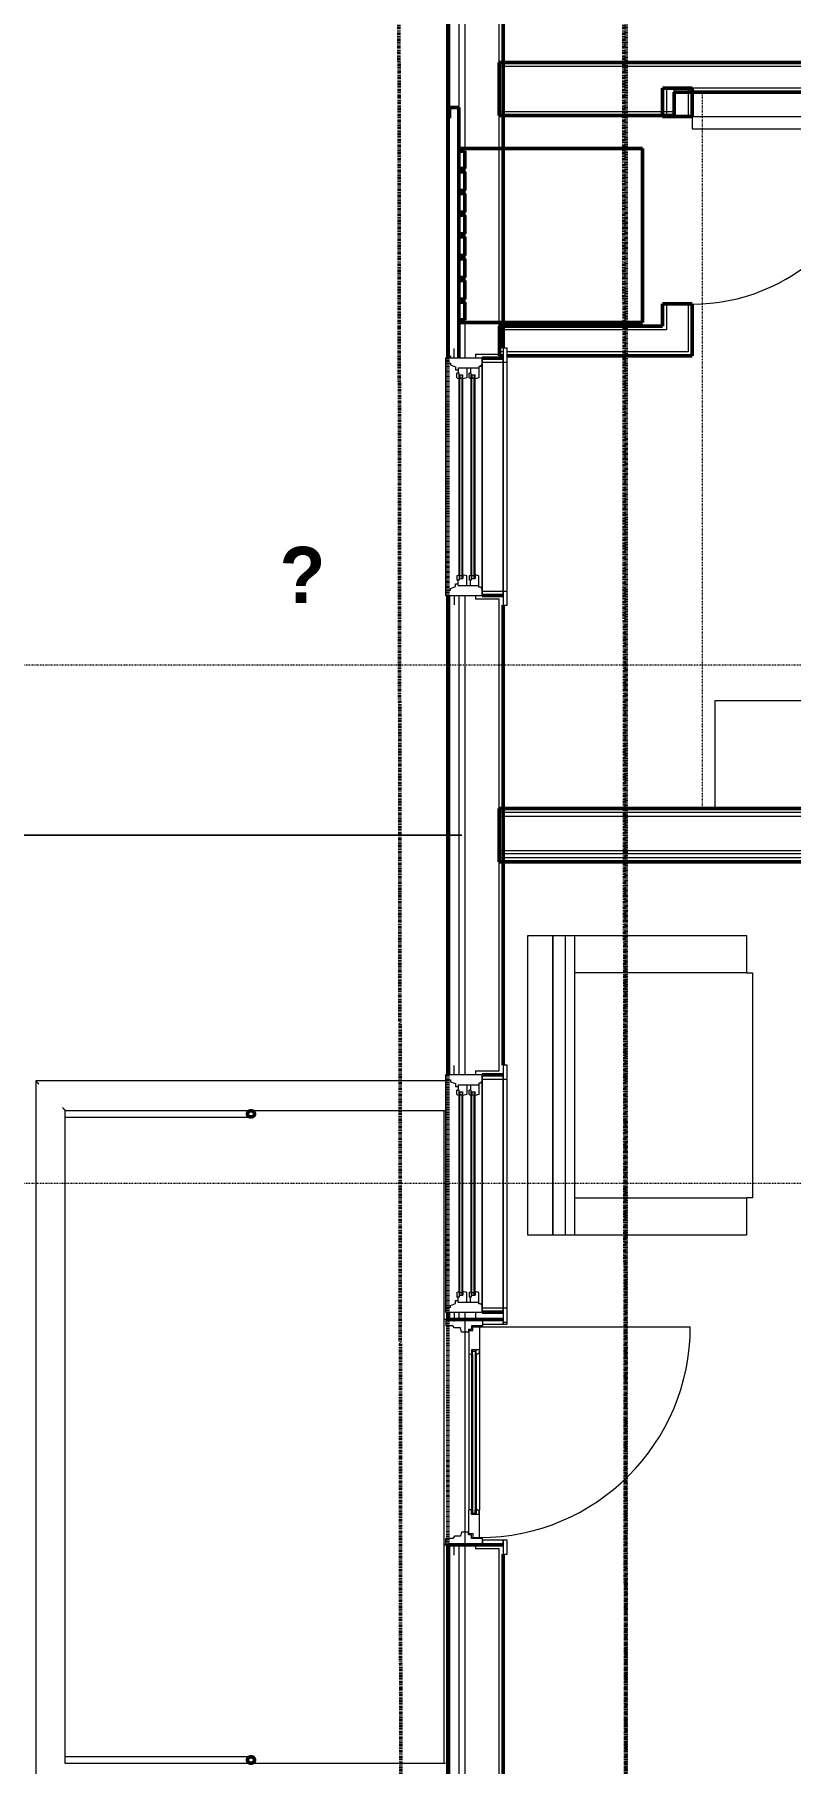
# Model space of a CAD drawing. Header units: inches. Extents: x -4217 to -1814, y 9706 to 12425.
# Drawn here: x -3926.9 to -3805.8, y 10977.5 to 11254.4 of the extents above; entities that cross this region are included whole.
import ezdxf

# ---------------------------------------------------------------- set-up
doc = ezdxf.new("R2010")
doc.units = ezdxf.units.IN
doc.header["$MEASUREMENT"] = 0
for name, pattern in [('Aligning Line 1_8_', [0.25, 0.125, -0.125]), ('Dash', [0.25, 0.125, -0.125]), ('Dash 1_16_', [0.125, 0.0625, -0.0625]), ('Double Dash 3_8_', [1, 0.375, -0.125, 0.125, -0.125, 0.125, -0.125])]:
    doc.linetypes.add(name, pattern=pattern)
for name, color, linetype, lineweight in [('A-ANNO-DIMS', 211, 'Continuous', 9), ('A-ANNO-DIMS-96', 211, 'Continuous', 9), ('A-AREA-IDEN', 2, 'Continuous', 9), ('A-DOOR-1', 250, 'Continuous', 9), ('A-DOOR-2', 90, 'Continuous', 20), ('A-DOOR-FRAM-1', 90, 'Continuous', 20), ('A-DOOR-FRAM-2', 250, 'Continuous', 9), ('A-DOOR-GLAZ-1', 250, 'Continuous', 9), ('A-FLOR-1', 50, 'Continuous', 13), ('A-FLOR-HRAL-2', 250, 'Continuous', 9), ('A-GENM-3', 10, 'Continuous', 50), ('A-GLAZ-1', 250, 'Continuous', 9), ('A-GLAZ-2', 90, 'Continuous', 20), ('A-GLAZ-4', 10, 'Continuous', 50), ('A-WALL', 113, 'Continuous', 13), ('A-WALL-3', 10, 'Continuous', 50), ('A-WALL-4', 50, 'Continuous', 13), ('C-PROP-LINE-1', 10, 'Double Dash 3_8_', 50), ('C-PROP-LINE-2', 91, 'Dash 1_16_', 50), ('G-ANNO-SYMB', 111, 'Aligning Line 1_8_', 9), ('I-FURN', 30, 'Continuous', 9), ('I-FURN-1', 250, 'Continuous', 9), ('I-FURN-HDLN-1', 250, 'Dash', 9), ('I-WALL-3', 2, 'Continuous', 50)]:
    doc.layers.add(name, color=color, linetype=linetype, lineweight=lineweight)
doc.styles.add('Century Gothic', font='ufonts.com_century-gothic.ttf', dxfattribs={"height": 9})
doc.styles.add('Century Gothic_B', font='GOTHICB.TTF', dxfattribs={"height": 9})
doc.dimstyles.new('OD__1_8__Tol__', dxfattribs={"dimscale": 12, "dimtxt": 9.397514, "dimasz": 1, "dimexe": 0.75, "dimexo": 0.5, "dimgap": 0.125, "dimtad": 1, "dimdec": 3, "dimrnd": 0.125, "dimzin": 3, "dimdsep": 46, "dimlunit": 4, "dimtxsty": 'Century Gothic', "dimblk1": 'OBLIQUE', "dimblk2": 'OBLIQUE', "dimsah": 1, "dimcen": 0.09, "dimdle": 0.75, "dimazin": 0, "dimtfac": 1, "dimtdec": 4, "dimtix": 1, "dimtmove": 0, "dimatfit": 3, "dimfxl": 1, "dimtvp": 1, "dimtfill": 1, "dimfrac": 2, "dimtolj": 1, "dimtzin": 0, "dimarcsym": 2})

# ---------------------------------------------------------------- blocks, each defined once
blk = doc.blocks.new('DIMBLOCK16-FLOOR PLAN - 3RD FLOOR')
at = {"layer": 'A-ANNO-DIMS-96', "lineweight": 50}
for p, q in [((-4043.68, 11126.19), (-4049.68, 11132.19)), ((-4043.68, 11126.19), (-4037.68, 11120.19)), ((-4043.68, 10838.19), (-4049.68, 10844.19)), ((-4043.68, 10838.19), (-4037.68, 10832.19))]:
    blk.add_line(p, q, dxfattribs=at)
at = {"layer": 'A-ANNO-DIMS-96'}
for p, q in [((-3858.47, 11126.19), (-4052.68, 11126.19)), ((-4043.68, 10838.19), (-4043.68, 11126.19)), ((-4043.68, 11126.19), (-3858.47, 11126.19)), ((-3858.47, 10838.19), (-4052.68, 10838.19)), ((-4043.68, 10838.19), (-3858.47, 10838.19))]:
    blk.add_line(p, q, dxfattribs=at)
at = {"layer": 'A-ANNO-DIMS-96', "color": 0, "insert": (-4056.71, 10962.95), "char_height": 9, "width": 46.1821, "attachment_point": 1, "rotation": 90, "line_spacing_factor": 0.984502, "style": 'Century Gothic', "bg_fill": 3, "box_fill_scale": 1.25, "bg_fill_color": 256, "bg_fill_true_color": 13158600, "bg_fill_transparency": 0}
blk.add_mtext('24\' - 0"', dxfattribs=at)
blk = doc.blocks.new('_Oblique')
at = {"color": 0, "linetype": 'ByBlock', "lineweight": -2}
blk.add_line((-0.5, -0.5), (0.5, 0.5), dxfattribs=at)
blk = doc.blocks.new('DIMBLOCK17-FLOOR PLAN - 3RD FLOOR')
at = {"layer": 'A-ANNO-DIMS-96', "lineweight": 50}
for p, q in [((-4043.68, 11750.19), (-4049.68, 11756.19)), ((-4043.68, 11750.19), (-4037.68, 11744.19)), ((-4043.68, 11126.19), (-4049.68, 11132.19)), ((-4043.68, 11126.19), (-4037.68, 11120.19))]:
    blk.add_line(p, q, dxfattribs=at)
at = {"layer": 'A-ANNO-DIMS-96'}
for p, q in [((-3858.47, 11750.19), (-4052.68, 11750.19)), ((-4043.68, 11126.19), (-4043.68, 11750.19)), ((-4043.68, 11750.19), (-3858.47, 11750.19)), ((-3858.47, 11126.19), (-4052.68, 11126.19)), ((-4043.68, 11126.19), (-3858.47, 11126.19))]:
    blk.add_line(p, q, dxfattribs=at)
at = {"layer": 'A-ANNO-DIMS-96', "color": 0, "insert": (-4056.71, 11418.95), "char_height": 9, "width": 46.1821, "attachment_point": 1, "rotation": 90, "line_spacing_factor": 0.984502, "style": 'Century Gothic', "bg_fill": 3, "box_fill_scale": 1.25, "bg_fill_color": 256, "bg_fill_true_color": 13158600, "bg_fill_transparency": 0}
blk.add_mtext('52\' - 0"', dxfattribs=at)

msp = doc.modelspace()

# ---------------------------------------------------------------- linework, layer by layer
at = {"layer": 'A-DOOR-1'}
msp.add_arc((-3821.57374, 11241.31471), 30.06659, 270, 356.1859252, dxfattribs=at)
at = {"layer": 'A-DOOR-2'}
for p, q in [((-3821.57374, 11241.31471), (-3791.57374, 11241.31471)), ((-3821.57374, 11241.31471), (-3821.57374, 11239.31471)), ((-3821.57374, 11239.31471), (-3791.57374, 11239.31471))]:
    msp.add_line(p, q, dxfattribs=at)
at = {"layer": 'A-GENM-3'}
msp.add_line((-3829.53624, 11208.31471), (-3829.53624, 11236.18971), dxfattribs=at)
at = {"layer": 'A-WALL'}
for p, q in [((-3527.12113, 11129.8144), (-3852.47374, 11129.8144)), ((-3527.12143, 11129.1894), (-3852.47374, 11129.1894)), ((-3486.67374, 11123.6894), (-3852.47374, 11123.6894)), ((-3783.41204, 11123.1894), (-3852.47374, 11123.1894)), ((-3783.41204, 11122.5644), (-3852.47374, 11122.5644))]:
    msp.add_line(p, q, dxfattribs=at)
at = {"layer": 'A-WALL-3'}
for p, q in [((-3722.9646, 11249.9394), (-3824.47374, 11249.9394)), ((-3821.57374, 11245.8144), (-3826.32374, 11245.8144)), ((-3826.32374, 11245.8144), (-3826.32374, 11241.31471)), ((-3821.57374, 11241.31471), (-3821.57374, 11245.8144)), ((-3824.47374, 11241.4394), (-3824.47374, 11245.1894)), ((-3824.47374, 11245.1894), (-3722.9646, 11245.1894)), ((-3826.32374, 11241.31471), (-3821.57374, 11241.31471)), ((-3821.57374, 11211.31471), (-3826.32374, 11211.31471)), ((-3826.32374, 11211.31471), (-3826.32374, 11207.7394)), ((-3821.57374, 11202.9894), (-3821.57374, 11211.31471)), ((-3826.32374, 11202.9894), (-3822.19874, 11202.9894)), ((-3822.19874, 11202.9894), (-3821.57374, 11202.9894))]:
    msp.add_line(p, q, dxfattribs=at)
at = {"layer": 'A-WALL-4'}
for p, q in [((-3722.9646, 11249.3144), (-3824.47374, 11249.3144)), ((-3825.69874, 11245.8144), (-3825.69874, 11241.31471)), ((-3824.47374, 11245.1894), (-3824.47374, 11245.8144)), ((-3722.9646, 11245.8144), (-3824.47374, 11245.8144)), ((-3824.47374, 11245.8144), (-3824.47374, 11245.1894)), ((-3822.19874, 11245.8144), (-3822.19874, 11241.31471)), ((-3825.69874, 11211.31471), (-3825.69874, 11207.1144)), ((-3822.19874, 11211.31471), (-3822.19874, 11203.6144)), ((-3825.69874, 11207.1144), (-3826.32374, 11207.1144)), ((-3825.69874, 11203.6144), (-3826.32374, 11203.6144)), ((-3822.19874, 11203.6144), (-3825.69874, 11203.6144))]:
    msp.add_line(p, q, dxfattribs=at)
at = {"layer": 'C-PROP-LINE-1'}
msp.add_line((-3833.41046, 12088.68951), (-3830.99429, 9768.08086), dxfattribs=at)
at = {"layer": 'C-PROP-LINE-2'}
msp.add_line((-3832.16202, 10010.0894), (-3832.16202, 12088.5894), dxfattribs=at)
at = {"layer": 'G-ANNO-SYMB'}
for p, q in [((-1910.90801, 11153.42614), (-4027.08301, 11153.42614)), ((-1910.90801, 11070.38095), (-4027.08301, 11070.38095))]:
    msp.add_line(p, q, dxfattribs=at)
at = {"layer": 'I-FURN'}
for p, q in [((-3843.90177, 11110.1144), (-3843.90177, 11062.1144)), ((-3843.90177, 11110.1144), (-3840.40177, 11110.1144)), ((-3843.90177, 11062.1144), (-3843.90177, 11110.1144)), ((-3841.90177, 11110.1144), (-3841.90177, 11062.1144)), ((-3840.40177, 11110.1144), (-3812.90177, 11110.1144)), ((-3840.40177, 11110.1144), (-3840.40177, 11062.1144)), ((-3812.90177, 11110.1144), (-3812.90177, 11104.1144)), ((-3812.90177, 11104.1144), (-3840.40177, 11104.1144)), ((-3812.90177, 11104.1144), (-3811.90177, 11104.1144)), ((-3811.90177, 11104.1144), (-3811.90177, 11068.1144)), ((-3840.40177, 11068.1144), (-3812.90177, 11068.1144)), ((-3811.90177, 11068.1144), (-3812.90177, 11068.1144)), ((-3812.90177, 11068.1144), (-3812.90177, 11062.1144)), ((-3840.40177, 11062.1144), (-3843.90177, 11062.1144)), ((-3812.90177, 11062.1144), (-3840.40177, 11062.1144))]:
    msp.add_line(p, q, dxfattribs=at)
at = {"layer": 'I-FURN-1'}
for p, q in [((-3799.9646, 11147.6894), (-3817.9646, 11147.6894)), ((-3817.9646, 11147.6894), (-3817.9646, 11130.4394)), ((-3847.90177, 11110.1144), (-3843.90177, 11110.1144)), ((-3847.90177, 11062.1144), (-3847.90177, 11110.1144)), ((-3843.90177, 11062.1144), (-3847.90177, 11062.1144))]:
    msp.add_line(p, q, dxfattribs=at)
at = {"layer": 'I-FURN-HDLN-1'}
msp.add_line((-3819.9646, 11245.1894), (-3819.9646, 11130.4394), dxfattribs=at)
at = {"layer": 'I-WALL-3'}
for p, q in [((-3527.12084, 11130.4394), (-3852.47374, 11130.4394)), ((-3852.47374, 11130.4394), (-3852.47374, 11121.9394)), ((-3852.47374, 11121.9394), (-3783.41204, 11121.9394))]:
    msp.add_line(p, q, dxfattribs=at)

# ---------------------------------------------------------------- texts
at = {"layer": 'A-AREA-IDEN', "insert": (-3887.67234, 11172.36932), "char_height": 9, "width": 8.787, "attachment_point": 1, "style": 'Century Gothic_B'}
msp.add_mtext('\\fCentury Gothic|b1|i0|c0|p34|;?', dxfattribs=at)

# ---------------------------------------------------------------- next in the draw order: dimensions: what is measured, and where the dimension line sits
at = {"layer": 'A-ANNO-DIMS'}
dim = msp.add_linear_dim(base=(-4043.67756, 11126.1894), p1=(-3852.47374, 10838.1894), p2=(-3852.47374, 11126.1894), angle=90, dimstyle='OD__1_8__Tol__', override={"dimpost": '<>', "dimfxl": 288}, dxfattribs=at)
dim.commit()
dim.dimension.update_dxf_attribs({"geometry": 'DIMBLOCK16-FLOOR PLAN - 3RD FLOOR', "text_midpoint": (-4049.90393, 10982.1894)})

# ---------------------------------------------------------------- next in the draw order: linework, layer by layer
at = {"layer": 'A-DOOR-1'}
msp.add_line((-3855.62999, 11047.4394), (-3821.87999, 11047.4394), dxfattribs=at)
msp.add_arc((-3855.62999, 11047.4394), 33.75, 270, 0, dxfattribs=at)
at = {"layer": 'A-DOOR-2'}
for p, q in [((-3857.34849, 11046.82304), (-3856.703, 11046.82304)), ((-3857.34849, 11046.82304), (-3857.34849, 11043.0019)), ((-3856.703, 11046.82304), (-3856.69224, 11047.4394)), ((-3856.69224, 11047.4394), (-3855.62999, 11047.4394)), ((-3855.62999, 11047.4394), (-3855.62999, 11043.0019)), ((-3856.94224, 11043.7519), (-3856.94224, 11043.0019)), ((-3855.62999, 11043.7519), (-3856.94224, 11043.7519)), ((-3856.19224, 11043.0019), (-3856.19224, 11043.7519)), ((-3855.69224, 11043.7519), (-3855.69224, 11043.23793)), ((-3855.62999, 11043.7519), (-3855.69224, 11043.7519)), ((-3857.34874, 11043.0019), (-3857.34874, 11018.1269)), ((-3857.03624, 11043.0019), (-3857.34849, 11043.03224)), ((-3856.94224, 11043.0019), (-3857.03624, 11043.0019)), ((-3856.13024, 11043.0019), (-3856.19224, 11043.0019)), ((-3855.94424, 11043.0329), (-3856.13024, 11043.0019)), ((-3855.69224, 11043.23793), (-3855.94424, 11043.0329)), ((-3855.62999, 11043.0019), (-3855.62999, 11018.1269)), ((-3857.34849, 11014.30575), (-3857.34849, 11018.1269)), ((-3857.03624, 11018.1269), (-3857.34849, 11018.09655)), ((-3856.94224, 11018.1269), (-3857.03624, 11018.1269)), ((-3856.94224, 11017.3769), (-3856.94224, 11018.1269)), ((-3855.62999, 11017.3769), (-3856.94224, 11017.3769)), ((-3856.19224, 11018.1269), (-3856.19224, 11017.3769)), ((-3856.13024, 11018.1269), (-3856.19224, 11018.1269)), ((-3855.94424, 11018.0959), (-3856.13024, 11018.1269)), ((-3855.69224, 11017.89087), (-3855.94424, 11018.0959)), ((-3855.69224, 11017.3769), (-3855.69224, 11017.89087)), ((-3855.62999, 11017.3769), (-3855.69224, 11017.3769)), ((-3855.62999, 11013.6894), (-3855.62999, 11018.1269)), ((-3857.34849, 11014.30575), (-3856.703, 11014.30575)), ((-3856.703, 11014.30575), (-3856.69224, 11013.6894)), ((-3856.69224, 11013.6894), (-3855.62999, 11013.6894))]:
    msp.add_line(p, q, dxfattribs=at)
at = {"layer": 'A-DOOR-FRAM-1'}
for p, q in [((-3859.72374, 11049.76518), (-3859.72374, 11048.6269)), ((-3860.72374, 11048.6269), (-3861.29903, 11048.6269)), ((-3861.03624, 11048.6269), (-3855.16124, 11048.6269)), ((-3861.03624, 11048.6269), (-3861.03624, 11047.59565)), ((-3859.91459, 11047.59565), (-3861.03624, 11047.59565)), ((-3859.67389, 11047.2519), (-3859.91459, 11047.59565)), ((-3858.67274, 11047.2519), (-3859.67389, 11047.2519)), ((-3858.51756, 11046.5644), (-3858.67274, 11047.2519)), ((-3857.38024, 11046.5644), (-3858.51756, 11046.5644)), ((-3856.94324, 11047.0169), (-3857.38024, 11047.0169)), ((-3857.38024, 11047.0169), (-3857.38024, 11046.5644)), ((-3856.94324, 11047.59565), (-3856.94324, 11047.0169)), ((-3855.16124, 11047.59565), (-3856.94324, 11047.59565)), ((-3855.16124, 11048.6269), (-3855.16124, 11047.59565)), ((-3859.91459, 11013.53315), (-3861.03624, 11013.53315)), ((-3861.03624, 11012.5019), (-3861.03624, 11013.53315)), ((-3859.67389, 11013.8769), (-3859.91459, 11013.53315)), ((-3858.67274, 11013.8769), (-3859.67389, 11013.8769)), ((-3858.51756, 11014.5644), (-3858.67274, 11013.8769)), ((-3857.38024, 11014.5644), (-3858.51756, 11014.5644)), ((-3857.38024, 11014.1119), (-3857.38024, 11014.5644)), ((-3856.94324, 11014.1119), (-3857.38024, 11014.1119)), ((-3856.94324, 11013.53315), (-3856.94324, 11014.1119)), ((-3855.16124, 11013.53315), (-3856.94324, 11013.53315)), ((-3855.16124, 11012.5019), (-3855.16124, 11013.53315)), ((-3861.29903, 11012.5019), (-3860.72374, 11012.5019)), ((-3861.03624, 11012.5019), (-3855.16124, 11012.5019)), ((-3859.72374, 11010.8769), (-3859.72374, 11012.5019)), ((-3855.16124, 11012.8769), (-3855.16124, 11012.5019))]:
    msp.add_line(p, q, dxfattribs=at)
at = {"layer": 'A-DOOR-FRAM-2'}
for p, q in [((-3855.16124, 11048.5019), (-3855.16124, 11047.8769)), ((-3851.84874, 11048.5019), (-3855.16124, 11048.5019)), ((-3855.16124, 11047.8769), (-3851.84874, 11047.8769)), ((-3851.84874, 11047.8769), (-3851.84874, 11048.20268)), ((-3851.84874, 11048.20268), (-3851.84874, 11047.8769)), ((-3851.84874, 11047.8769), (-3851.22374, 11047.8769)), ((-3851.22374, 11047.8769), (-3851.22374, 11048.20268)), ((-3855.16124, 11013.2519), (-3855.16124, 11012.6269)), ((-3851.84874, 11013.2519), (-3855.16124, 11013.2519)), ((-3851.84874, 11012.6269), (-3851.84874, 11013.2519)), ((-3851.84874, 11013.2519), (-3851.84874, 11011.0019)), ((-3851.22374, 11013.2519), (-3851.84874, 11013.2519)), ((-3851.22374, 11011.0019), (-3851.22374, 11013.2519)), ((-3855.16124, 11012.6269), (-3851.84874, 11012.6269)), ((-3851.84874, 11011.0019), (-3851.22374, 11011.0019))]:
    msp.add_line(p, q, dxfattribs=at)
at = {"layer": 'A-DOOR-GLAZ-1'}
for p, q in [((-3856.78624, 11043.0019), (-3856.78624, 11043.7519)), ((-3856.34874, 11043.7519), (-3856.34874, 11043.0019)), ((-3856.94249, 11043.0019), (-3856.94249, 11018.1269)), ((-3856.78624, 11043.5419), (-3856.34874, 11043.5419)), ((-3856.78624, 11043.0019), (-3856.78624, 11018.1269)), ((-3856.34874, 11043.0019), (-3856.34874, 11018.1269)), ((-3856.19249, 11043.0019), (-3856.19249, 11018.1269)), ((-3856.78624, 11018.1269), (-3856.78624, 11017.3769)), ((-3856.78624, 11017.5869), (-3856.34874, 11017.5869)), ((-3856.34874, 11017.3769), (-3856.34874, 11018.1269))]:
    msp.add_line(p, q, dxfattribs=at)
at = {"layer": 'A-FLOR-1'}
for p, q in [((-3861.29903, 10977.50131), (-3861.29903, 11082.1019)), ((-3857.97374, 11048.6269), (-3857.97374, 11012.5019))]:
    msp.add_line(p, q, dxfattribs=at)
at = {"layer": 'A-FLOR-HRAL-2'}
for p, q in [((-3861.11153, 11086.82631), (-3926.72374, 11086.82631)), ((-3926.72374, 11086.82631), (-3926.72374, 10972.7769)), ((-3861.11153, 11086.82631), (-3861.11153, 11086.35386)), ((-3861.11153, 11086.35386), (-3861.11153, 11082.57434)), ((-3861.11153, 11082.57434), (-3861.11153, 11082.1019)), ((-3921.99933, 11082.1019), (-3861.11153, 11082.1019)), ((-3921.99933, 10977.50131), (-3921.99933, 11082.1019)), ((-3861.11153, 10977.50131), (-3921.99933, 10977.50131))]:
    msp.add_line(p, q, dxfattribs=at)
for points, knots in [([(-3926.72374, 11086.82631), (-3926.72355, 11086.82631), (-3926.71568, 11086.81816), (-3926.68893, 11086.79159), (-3926.66163, 11086.76418), (-3926.63294, 11086.73549), (-3926.60658, 11086.70932), (-3926.57865, 11086.68112), (-3926.53967, 11086.64229), (-3926.49669, 11086.59935), (-3926.46058, 11086.56297), (-3926.42271, 11086.5254), (-3926.35425, 11086.45693), (-3926.29344, 11086.39509), (-3926.2513, 11086.35386)], [0, 0, 0, 0, 0.166666667, 0.25, 0.333333333, 0.416666667, 0.458333333, 0.5, 0.583333333, 0.666666667, 0.708333333, 0.75, 0.833333333, 1, 1, 1, 1]), ([(-3922.47177, 11082.57434), (-3922.42962, 11082.53311), (-3922.36887, 11082.47127), (-3922.29049, 11082.39302), (-3922.24402, 11082.34671), (-3922.2093, 11082.31168), (-3922.17553, 11082.27814), (-3922.14443, 11082.24708), (-3922.11648, 11082.21888), (-3922.09012, 11082.19271), (-3922.06144, 11082.16402), (-3922.03413, 11082.13661), (-3922.00739, 11082.11004), (-3921.99951, 11082.1019), (-3921.99933, 11082.1019)], [0, 0, 0, 0, 0.166666667, 0.25, 0.333333333, 0.375, 0.416666667, 0.5, 0.541666667, 0.583333333, 0.666666667, 0.75, 0.833333333, 1, 1, 1, 1])]:
    msp.add_open_spline(points, degree=3, knots=knots, dxfattribs=at)
at = {"layer": 'A-GLAZ-1'}
for p, q in [((-3851.84874, 11089.35111), (-3851.84874, 11048.20268)), ((-3851.22374, 11089.35111), (-3851.84874, 11089.35111)), ((-3851.22374, 11048.20268), (-3851.22374, 11089.35111)), ((-3855.22374, 11087.72611), (-3855.22374, 11049.82768)), ((-3851.84874, 11087.72611), (-3855.22374, 11087.72611)), ((-3855.22374, 11087.10111), (-3851.84874, 11087.10111)), ((-3851.84874, 11049.82768), (-3851.84874, 11087.72611)), ((-3851.84874, 11087.10111), (-3851.22374, 11087.10111)), ((-3858.91124, 11053.07768), (-3858.91124, 11084.47611)), ((-3858.78624, 11085.06986), (-3858.78624, 11084.47611)), ((-3858.78624, 11084.60111), (-3858.41124, 11084.60111)), ((-3858.78624, 11053.07768), (-3858.78624, 11084.47611)), ((-3858.41124, 11085.06986), (-3858.41124, 11084.47611)), ((-3858.41124, 11053.07768), (-3858.41124, 11084.47611)), ((-3858.28624, 11053.07768), (-3858.28624, 11084.47611)), ((-3856.97374, 11053.07768), (-3856.97374, 11084.47611)), ((-3856.84874, 11085.06986), (-3856.84874, 11084.47611)), ((-3856.84874, 11084.60111), (-3856.47374, 11084.60111)), ((-3856.84874, 11053.07768), (-3856.84874, 11084.47611)), ((-3856.47374, 11085.06986), (-3856.47374, 11084.47611)), ((-3856.47374, 11053.07768), (-3856.47374, 11084.47611)), ((-3856.34874, 11053.07768), (-3856.34874, 11084.47611)), ((-3858.78624, 11052.48393), (-3858.78624, 11053.07768)), ((-3858.78624, 11052.95268), (-3858.41124, 11052.95268)), ((-3858.41124, 11052.48393), (-3858.41124, 11053.07768)), ((-3856.84874, 11052.48393), (-3856.84874, 11053.07768)), ((-3856.84874, 11052.95268), (-3856.47374, 11052.95268)), ((-3856.47374, 11052.48393), (-3856.47374, 11053.07768)), ((-3855.22374, 11050.45268), (-3851.84874, 11050.45268)), ((-3855.22374, 11049.82768), (-3851.84874, 11049.82768)), ((-3851.84874, 11050.45268), (-3851.22374, 11050.45268)), ((-3851.84874, 11048.20268), (-3851.22374, 11048.20268))]:
    msp.add_line(p, q, dxfattribs=at)
at = {"layer": 'A-GLAZ-2'}
for p, q in [((-3859.72374, 11087.78861), (-3859.72374, 11089.28861)), ((-3861.09874, 11087.78861), (-3861.09874, 11049.76518)), ((-3855.22374, 11087.78861), (-3861.09874, 11087.78861)), ((-3861.09874, 11086.97611), (-3860.28624, 11086.97611)), ((-3860.28624, 11086.97611), (-3860.28624, 11086.70143)), ((-3860.28624, 11086.70143), (-3859.47374, 11086.38236)), ((-3859.47374, 11086.38236), (-3859.47374, 11085.91361)), ((-3859.47374, 11085.91361), (-3859.03624, 11085.91361)), ((-3859.25499, 11084.63236), (-3859.25499, 11085.35111)), ((-3858.91124, 11085.35111), (-3859.25499, 11085.35111)), ((-3859.03624, 11086.19486), (-3859.03624, 11085.35111)), ((-3859.03624, 11086.19486), (-3855.72374, 11086.19486)), ((-3858.91124, 11084.47924), (-3858.91124, 11085.35111)), ((-3857.66124, 11086.19486), (-3857.66124, 11084.63236)), ((-3857.31749, 11084.63236), (-3857.31749, 11085.35111)), ((-3856.97374, 11085.35111), (-3857.31749, 11085.35111)), ((-3857.09874, 11086.19486), (-3857.09874, 11085.35111)), ((-3856.97374, 11084.47924), (-3856.97374, 11085.35111)), ((-3855.5039, 11086.44486), (-3855.72374, 11086.44486)), ((-3855.72374, 11086.44486), (-3855.72374, 11084.63236)), ((-3855.5039, 11086.44486), (-3855.22374, 11086.77875)), ((-3855.22374, 11049.76518), (-3855.22374, 11087.78861)), ((-3859.25499, 11084.63236), (-3858.91124, 11084.47924)), ((-3858.91124, 11085.06986), (-3858.28624, 11085.06986)), ((-3858.28624, 11084.47611), (-3858.28624, 11085.06986)), ((-3857.66124, 11084.63236), (-3858.28624, 11084.47611)), ((-3857.31749, 11084.63236), (-3856.97374, 11084.47924)), ((-3856.97374, 11085.06986), (-3856.34874, 11085.06986)), ((-3856.34874, 11084.47611), (-3856.34874, 11085.06986)), ((-3855.72374, 11084.63236), (-3856.34874, 11084.47611)), ((-3859.25499, 11052.92143), (-3858.91124, 11053.07455)), ((-3859.25499, 11052.92143), (-3859.25499, 11052.20268)), ((-3858.91124, 11052.20268), (-3859.25499, 11052.20268)), ((-3859.03624, 11051.35893), (-3859.03624, 11052.20268)), ((-3858.91124, 11053.07455), (-3858.91124, 11052.20268)), ((-3858.91124, 11052.48393), (-3858.28624, 11052.48393)), ((-3858.28624, 11053.07768), (-3858.28624, 11052.48393)), ((-3857.66124, 11052.92143), (-3858.28624, 11053.07768)), ((-3857.66124, 11051.35893), (-3857.66124, 11052.92143)), ((-3857.31749, 11052.92143), (-3856.97374, 11053.07455)), ((-3857.31749, 11052.92143), (-3857.31749, 11052.20268)), ((-3856.97374, 11052.20268), (-3857.31749, 11052.20268)), ((-3857.09874, 11051.35893), (-3857.09874, 11052.20268)), ((-3856.97374, 11053.07455), (-3856.97374, 11052.20268)), ((-3856.97374, 11052.48393), (-3856.34874, 11052.48393)), ((-3856.34874, 11053.07768), (-3856.34874, 11052.48393)), ((-3855.72374, 11052.92143), (-3856.34874, 11053.07768)), ((-3855.72374, 11051.10893), (-3855.72374, 11052.92143)), ((-3861.09874, 11050.57768), (-3860.28624, 11050.57768)), ((-3861.09874, 11049.76518), (-3855.22374, 11049.76518)), ((-3860.28624, 11050.85236), (-3859.47374, 11051.17143)), ((-3860.28624, 11050.57768), (-3860.28624, 11050.85236)), ((-3859.72374, 11049.76518), (-3859.72374, 11048.26518)), ((-3859.47374, 11051.64018), (-3859.03624, 11051.64018)), ((-3859.47374, 11051.17143), (-3859.47374, 11051.64018)), ((-3859.03624, 11051.35893), (-3855.72374, 11051.35893)), ((-3855.5039, 11051.10893), (-3855.72374, 11051.10893)), ((-3855.5039, 11051.10893), (-3855.22374, 11050.77505))]:
    msp.add_line(p, q, dxfattribs=at)
at = {"layer": 'A-WALL-3'}
for p, q in [((-3855.22374, 11087.78861), (-3851.84874, 11087.78861)), ((-3860.72374, 11049.76518), (-3860.72374, 11048.6269)), ((-3851.84874, 11049.76518), (-3855.22374, 11049.76518)), ((-3860.72374, 11048.6269), (-3851.84874, 11048.6269)), ((-3851.84874, 11012.5019), (-3860.72374, 11012.5019)), ((-3860.72374, 11012.5019), (-3860.72374, 10972.21361)), ((-3851.84874, 10897.35111), (-3851.84874, 11011.0019))]:
    msp.add_line(p, q, dxfattribs=at)
at = {"layer": 'A-WALL-3', "flags": 128}
for points in [[(-3892.24315, 11082.04012), (-3892.38425, 11082.02559), (-3892.51714, 11081.98285), (-3892.63412, 11081.91437), (-3892.72837, 11081.82415), (-3892.79442, 11081.71742), (-3892.82844, 11081.60039), (-3892.82844, 11081.47985), (-3892.79442, 11081.36282), (-3892.72837, 11081.25609), (-3892.63412, 11081.16586), (-3892.51714, 11081.09739), (-3892.38425, 11081.05465), (-3892.24315, 11081.04012)], [(-3892.24315, 11081.04012), (-3892.10205, 11081.05465), (-3891.96915, 11081.09739), (-3891.85218, 11081.16586), (-3891.75793, 11081.25609), (-3891.69187, 11081.36282), (-3891.65786, 11081.47985), (-3891.65786, 11081.60039), (-3891.69187, 11081.71742), (-3891.75793, 11081.82415), (-3891.85218, 11081.91437), (-3891.96915, 11081.98285), (-3892.10205, 11082.02559), (-3892.24315, 11082.04012)], [(-3892.24315, 10978.54634), (-3892.38425, 10978.53181), (-3892.51714, 10978.48907), (-3892.63412, 10978.4206), (-3892.72837, 10978.33037), (-3892.79442, 10978.22364), (-3892.82844, 10978.10661), (-3892.82844, 10977.98607), (-3892.79442, 10977.86904), (-3892.72837, 10977.76231), (-3892.63412, 10977.67209), (-3892.51714, 10977.60361), (-3892.38425, 10977.56087), (-3892.24315, 10977.54634)], [(-3892.24315, 10977.54634), (-3892.10205, 10977.56087), (-3891.96915, 10977.60361), (-3891.85218, 10977.67209), (-3891.75793, 10977.76231), (-3891.69187, 10977.86904), (-3891.65786, 10977.98607), (-3891.65786, 10978.10661), (-3891.69187, 10978.22364), (-3891.75793, 10978.33037), (-3891.85218, 10978.4206), (-3891.96915, 10978.48907), (-3892.10205, 10978.53181), (-3892.24315, 10978.54634)]]:
    msp.add_lwpolyline(points, dxfattribs=at)
at = {"layer": 'A-WALL-4'}
for p, q in [((-3856.28624, 11088.41361), (-3856.28624, 11087.78861)), ((-3856.28624, 11088.41361), (-3852.47374, 11088.41361)), ((-3921.99949, 11081.04012), (-3892.24315, 11081.04012)), ((-3892.24315, 11082.04012), (-3921.99934, 11082.04012)), ((-3860.47374, 11049.76518), (-3860.47374, 11048.6269)), ((-3858.97374, 11049.76518), (-3858.97374, 11048.6269)), ((-3857.97374, 11049.76518), (-3857.97374, 11048.6269)), ((-3856.28624, 11049.76518), (-3856.28624, 11048.6269)), ((-3860.47374, 11012.5019), (-3860.47374, 10973.96361)), ((-3858.97374, 11012.5019), (-3858.97374, 10973.96361)), ((-3857.97374, 11012.5019), (-3857.97374, 10895.78861)), ((-3856.28624, 11012.5019), (-3856.28624, 11011.8769)), ((-3852.47374, 11011.8769), (-3856.28624, 11011.8769)), ((-3852.47374, 10896.41361), (-3852.47374, 11011.8769)), ((-3892.24315, 10978.54634), (-3921.99933, 10978.54634)), ((-3921.99933, 10977.54634), (-3892.24315, 10977.54634))]:
    msp.add_line(p, q, dxfattribs=at)

# ---------------------------------------------------------------- next in the draw order: dimensions: what is measured, and where the dimension line sits
at = {"layer": 'A-ANNO-DIMS'}
dim = msp.add_linear_dim(base=(-4043.67756, 11750.1894), p1=(-3852.47374, 11126.1894), p2=(-3852.47374, 11750.1894), angle=90, dimstyle='OD__1_8__Tol__', override={"dimpost": '<>', "dimfxl": 624}, dxfattribs=at)
dim.commit()
dim.dimension.update_dxf_attribs({"geometry": 'DIMBLOCK17-FLOOR PLAN - 3RD FLOOR', "text_midpoint": (-4049.90393, 11438.1894)})

# ---------------------------------------------------------------- next in the draw order: linework, layer by layer
at = {"layer": 'A-GENM-3'}
for p, q in [((-3829.53624, 11236.18971), (-3858.97374, 11236.18971)), ((-3858.97374, 11236.18971), (-3858.97374, 11235.75221)), ((-3858.97374, 11235.75221), (-3857.97374, 11235.75221)), ((-3857.97374, 11235.75221), (-3857.97374, 11232.95533)), ((-3857.97374, 11232.95533), (-3858.97374, 11232.95533)), ((-3858.97374, 11232.95533), (-3858.97374, 11232.45533)), ((-3858.97374, 11232.45533), (-3857.97374, 11232.45533)), ((-3857.97374, 11232.45533), (-3857.97374, 11229.47096)), ((-3857.97374, 11229.47096), (-3858.97374, 11229.47096)), ((-3858.97374, 11229.47096), (-3858.97374, 11228.97096)), ((-3858.97374, 11228.97096), (-3857.97374, 11228.97096)), ((-3857.97374, 11228.97096), (-3857.97374, 11225.98658)), ((-3857.97374, 11225.98658), (-3858.97374, 11225.98658)), ((-3858.97374, 11225.98658), (-3858.97374, 11225.48658)), ((-3858.97374, 11225.48658), (-3857.97374, 11225.48658)), ((-3857.97374, 11225.48658), (-3857.97374, 11222.50221)), ((-3857.97374, 11222.50221), (-3858.97374, 11222.50221)), ((-3858.97374, 11222.50221), (-3858.97374, 11222.00221)), ((-3858.97374, 11222.00221), (-3857.97374, 11222.00221)), ((-3857.97374, 11222.00221), (-3857.97374, 11219.01783)), ((-3857.97374, 11219.01783), (-3858.97374, 11219.01783)), ((-3858.97374, 11219.01783), (-3858.97374, 11218.51783)), ((-3858.97374, 11218.51783), (-3857.97374, 11218.51783)), ((-3857.97374, 11218.51783), (-3857.97374, 11215.53346)), ((-3857.97374, 11215.53346), (-3858.97374, 11215.53346)), ((-3858.97374, 11215.53346), (-3858.97374, 11215.03346)), ((-3858.97374, 11215.03346), (-3857.97374, 11215.03346)), ((-3857.97374, 11215.03346), (-3857.97374, 11212.04908)), ((-3857.97374, 11212.04908), (-3858.97374, 11212.04908)), ((-3858.97374, 11212.04908), (-3858.97374, 11211.54908)), ((-3858.97374, 11211.54908), (-3857.97374, 11211.54908)), ((-3857.97374, 11211.54908), (-3857.97374, 11208.75221)), ((-3857.97374, 11208.75221), (-3858.97374, 11208.75221)), ((-3858.97374, 11208.75221), (-3858.97374, 11208.31471)), ((-3858.97374, 11208.31471), (-3829.53624, 11208.31471))]:
    msp.add_line(p, q, dxfattribs=at)
at = {"layer": 'A-GLAZ-1'}
for p, q in [((-3855.22374, 11202.55111), (-3855.22374, 11164.65268)), ((-3851.84874, 11202.55111), (-3855.22374, 11202.55111)), ((-3855.22374, 11201.92611), (-3851.84874, 11201.92611)), ((-3851.84874, 11204.17611), (-3851.84874, 11163.02768)), ((-3851.22374, 11204.17611), (-3851.84874, 11204.17611)), ((-3851.84874, 11164.65268), (-3851.84874, 11202.55111)), ((-3851.84874, 11201.92611), (-3851.22374, 11201.92611)), ((-3851.22374, 11163.02768), (-3851.22374, 11204.17611)), ((-3858.91124, 11167.90268), (-3858.91124, 11199.30111)), ((-3858.78624, 11199.89486), (-3858.78624, 11199.30111)), ((-3858.78624, 11199.42611), (-3858.41124, 11199.42611)), ((-3858.78624, 11167.90268), (-3858.78624, 11199.30111)), ((-3858.41124, 11199.89486), (-3858.41124, 11199.30111)), ((-3858.41124, 11167.90268), (-3858.41124, 11199.30111)), ((-3858.28624, 11167.90268), (-3858.28624, 11199.30111)), ((-3856.97374, 11167.90268), (-3856.97374, 11199.30111)), ((-3856.84874, 11199.89486), (-3856.84874, 11199.30111)), ((-3856.84874, 11199.42611), (-3856.47374, 11199.42611)), ((-3856.84874, 11167.90268), (-3856.84874, 11199.30111)), ((-3856.47374, 11199.89486), (-3856.47374, 11199.30111)), ((-3856.47374, 11167.90268), (-3856.47374, 11199.30111)), ((-3856.34874, 11167.90268), (-3856.34874, 11199.30111)), ((-3858.78624, 11167.30893), (-3858.78624, 11167.90268)), ((-3858.78624, 11167.77768), (-3858.41124, 11167.77768)), ((-3858.41124, 11167.30893), (-3858.41124, 11167.90268)), ((-3856.84874, 11167.30893), (-3856.84874, 11167.90268)), ((-3856.84874, 11167.77768), (-3856.47374, 11167.77768)), ((-3856.47374, 11167.30893), (-3856.47374, 11167.90268)), ((-3855.22374, 11165.27768), (-3851.84874, 11165.27768)), ((-3855.22374, 11164.65268), (-3851.84874, 11164.65268)), ((-3851.84874, 11165.27768), (-3851.22374, 11165.27768)), ((-3851.84874, 11163.02768), (-3851.22374, 11163.02768))]:
    msp.add_line(p, q, dxfattribs=at)
at = {"layer": 'A-GLAZ-2'}
for p, q in [((-3861.09874, 11202.61361), (-3861.09874, 11164.59018)), ((-3855.22374, 11202.61361), (-3861.09874, 11202.61361)), ((-3861.09874, 11201.80111), (-3860.28624, 11201.80111)), ((-3860.28624, 11201.80111), (-3860.28624, 11201.52643)), ((-3860.28624, 11201.52643), (-3859.47374, 11201.20736)), ((-3859.72374, 11202.61361), (-3859.72374, 11204.11361)), ((-3855.5039, 11201.26986), (-3855.22374, 11201.60375)), ((-3855.22374, 11164.59018), (-3855.22374, 11202.61361)), ((-3859.47374, 11201.20736), (-3859.47374, 11200.73861)), ((-3859.47374, 11200.73861), (-3859.03624, 11200.73861)), ((-3859.25499, 11199.45736), (-3859.25499, 11200.17611)), ((-3858.91124, 11200.17611), (-3859.25499, 11200.17611)), ((-3859.25499, 11199.45736), (-3858.91124, 11199.30424)), ((-3859.03624, 11201.01986), (-3859.03624, 11200.17611)), ((-3859.03624, 11201.01986), (-3855.72374, 11201.01986)), ((-3858.91124, 11199.30424), (-3858.91124, 11200.17611)), ((-3858.91124, 11199.89486), (-3858.28624, 11199.89486)), ((-3858.28624, 11199.30111), (-3858.28624, 11199.89486)), ((-3857.66124, 11199.45736), (-3858.28624, 11199.30111)), ((-3857.66124, 11201.01986), (-3857.66124, 11199.45736)), ((-3857.31749, 11199.45736), (-3857.31749, 11200.17611)), ((-3856.97374, 11200.17611), (-3857.31749, 11200.17611)), ((-3857.31749, 11199.45736), (-3856.97374, 11199.30424)), ((-3857.09874, 11201.01986), (-3857.09874, 11200.17611)), ((-3856.97374, 11199.30424), (-3856.97374, 11200.17611)), ((-3856.97374, 11199.89486), (-3856.34874, 11199.89486)), ((-3856.34874, 11199.30111), (-3856.34874, 11199.89486)), ((-3855.72374, 11199.45736), (-3856.34874, 11199.30111)), ((-3855.5039, 11201.26986), (-3855.72374, 11201.26986)), ((-3855.72374, 11201.26986), (-3855.72374, 11199.45736)), ((-3860.28624, 11165.67736), (-3859.47374, 11165.99643)), ((-3860.28624, 11165.40268), (-3860.28624, 11165.67736)), ((-3859.47374, 11166.46518), (-3859.03624, 11166.46518)), ((-3859.47374, 11165.99643), (-3859.47374, 11166.46518)), ((-3859.25499, 11167.74643), (-3858.91124, 11167.89955)), ((-3859.25499, 11167.74643), (-3859.25499, 11167.02768)), ((-3858.91124, 11167.02768), (-3859.25499, 11167.02768)), ((-3859.03624, 11166.18393), (-3859.03624, 11167.02768)), ((-3859.03624, 11166.18393), (-3855.72374, 11166.18393)), ((-3858.91124, 11167.89955), (-3858.91124, 11167.02768)), ((-3858.91124, 11167.30893), (-3858.28624, 11167.30893)), ((-3858.28624, 11167.90268), (-3858.28624, 11167.30893)), ((-3857.66124, 11167.74643), (-3858.28624, 11167.90268)), ((-3857.66124, 11166.18393), (-3857.66124, 11167.74643)), ((-3857.31749, 11167.74643), (-3856.97374, 11167.89955)), ((-3857.31749, 11167.74643), (-3857.31749, 11167.02768)), ((-3856.97374, 11167.02768), (-3857.31749, 11167.02768)), ((-3857.09874, 11166.18393), (-3857.09874, 11167.02768)), ((-3856.97374, 11167.89955), (-3856.97374, 11167.02768)), ((-3856.97374, 11167.30893), (-3856.34874, 11167.30893)), ((-3856.34874, 11167.90268), (-3856.34874, 11167.30893)), ((-3855.72374, 11167.74643), (-3856.34874, 11167.90268)), ((-3855.72374, 11165.93393), (-3855.72374, 11167.74643)), ((-3855.5039, 11165.93393), (-3855.72374, 11165.93393)), ((-3855.5039, 11165.93393), (-3855.22374, 11165.60005)), ((-3861.09874, 11165.40268), (-3860.28624, 11165.40268)), ((-3861.09874, 11164.59018), (-3855.22374, 11164.59018)), ((-3859.72374, 11164.59018), (-3859.72374, 11163.09018))]:
    msp.add_line(p, q, dxfattribs=at)
at = {"layer": 'A-GLAZ-4'}
for p, q in [((-3860.72374, 11241.01361), (-3860.72374, 11202.99018)), ((-3860.66124, 11202.99018), (-3860.66124, 11241.01361))]:
    msp.add_line(p, q, dxfattribs=at)
at = {"layer": 'A-WALL-3'}
for p, q in [((-3860.72374, 11279.97768), (-3860.72374, 11241.01361)), ((-3851.84874, 11204.17611), (-3851.84874, 11278.41518)), ((-3824.47374, 11249.9394), (-3852.47374, 11249.9394)), ((-3852.47374, 11249.9394), (-3852.47374, 11241.4394)), ((-3860.72374, 11241.01361), (-3860.47374, 11241.01361)), ((-3860.47374, 11241.01361), (-3860.47374, 11242.76361)), ((-3860.47374, 11242.76361), (-3858.97374, 11242.76361)), ((-3858.97374, 11242.76361), (-3858.97374, 11202.61361)), ((-3852.47374, 11241.4394), (-3824.47374, 11241.4394)), ((-3826.32374, 11207.7394), (-3852.44874, 11207.7394)), ((-3852.44874, 11207.7394), (-3852.44874, 11202.9894)), ((-3860.47374, 11202.99018), (-3860.72374, 11202.99018)), ((-3860.72374, 11202.99018), (-3860.72374, 11202.61361)), ((-3860.47374, 11202.61361), (-3860.47374, 11202.99018)), ((-3855.22374, 11202.61361), (-3851.84874, 11202.61361)), ((-3852.44874, 11202.9894), (-3851.84874, 11202.9894)), ((-3851.22374, 11202.9894), (-3826.32374, 11202.9894)), ((-3860.72374, 11164.59018), (-3860.72374, 11087.78861)), ((-3851.84874, 11164.59018), (-3855.22374, 11164.59018)), ((-3851.84874, 11089.35111), (-3851.84874, 11163.02768))]:
    msp.add_line(p, q, dxfattribs=at)
at = {"layer": 'A-WALL-4'}
for p, q in [((-3860.47374, 11279.97768), (-3860.47374, 11242.76361)), ((-3858.97374, 11279.97768), (-3858.97374, 11242.76361)), ((-3857.97374, 11279.97768), (-3857.97374, 11202.61361)), ((-3852.47374, 11203.23861), (-3852.47374, 11279.35268)), ((-3824.47374, 11249.3144), (-3852.47374, 11249.3144)), ((-3824.47374, 11242.0644), (-3852.47374, 11242.0644)), ((-3826.32374, 11207.1144), (-3852.44874, 11207.1144)), ((-3856.28624, 11203.23861), (-3856.28624, 11202.61361)), ((-3856.28624, 11203.23861), (-3852.47374, 11203.23861)), ((-3851.84874, 11203.6144), (-3852.44874, 11203.6144)), ((-3826.32374, 11203.6144), (-3851.22374, 11203.6144)), ((-3860.47374, 11164.59018), (-3860.47374, 11087.78861)), ((-3858.97374, 11164.59018), (-3858.97374, 11087.78861)), ((-3857.97374, 11164.59018), (-3857.97374, 11087.78861)), ((-3856.28624, 11164.59018), (-3856.28624, 11163.96518)), ((-3852.47374, 11163.96518), (-3856.28624, 11163.96518)), ((-3852.47374, 11088.41361), (-3852.47374, 11163.96518))]:
    msp.add_line(p, q, dxfattribs=at)
at = {"layer": 'C-PROP-LINE-1'}
msp.add_line((-3869.44796, 12124.68951), (-3867.12227, 9890.97905), dxfattribs=at)
at = {"layer": 'C-PROP-LINE-2'}
msp.add_line((-3860.72374, 9980.1894), (-3860.72374, 11434.3894), dxfattribs=at)

doc.saveas('drawing.dxf')
